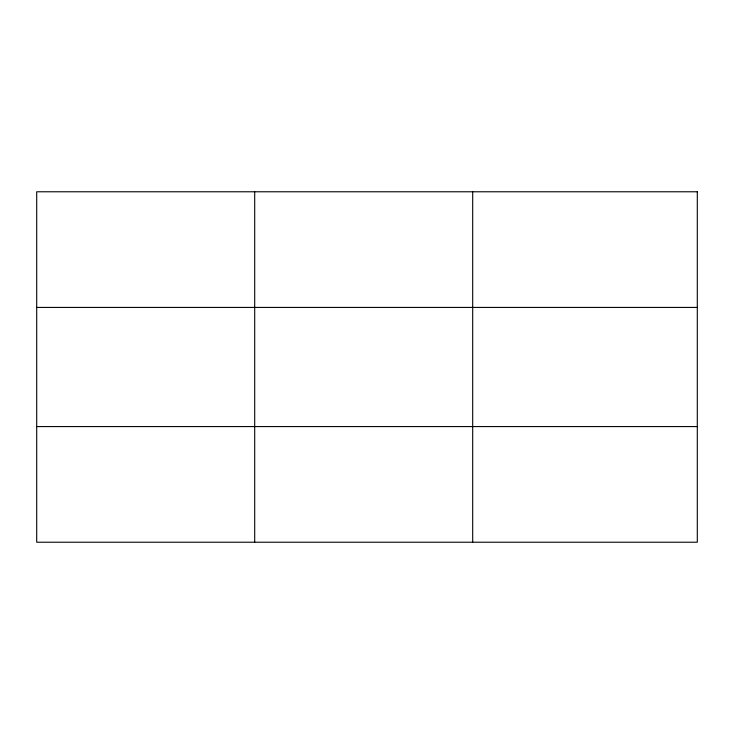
<?xml version="1.0" encoding="UTF-8"?>
<svg xmlns="http://www.w3.org/2000/svg" width="734" height="734" viewBox="0 0 734 734"><rect width="100%" height="100%" fill="white"/><g stroke="black" fill="none" stroke-linecap="round" stroke-linejoin="round"><path stroke-width="1.1" d="M254.698 542.224L254.698 191.776M472.696 542.224L472.696 191.776M36.7 307.427L697.3 307.427M36.7 426.573L697.3 426.573M697.3 191.776L697.3 542.224L36.7 542.224L36.7 191.776L697.3 191.776"/></g></svg>
